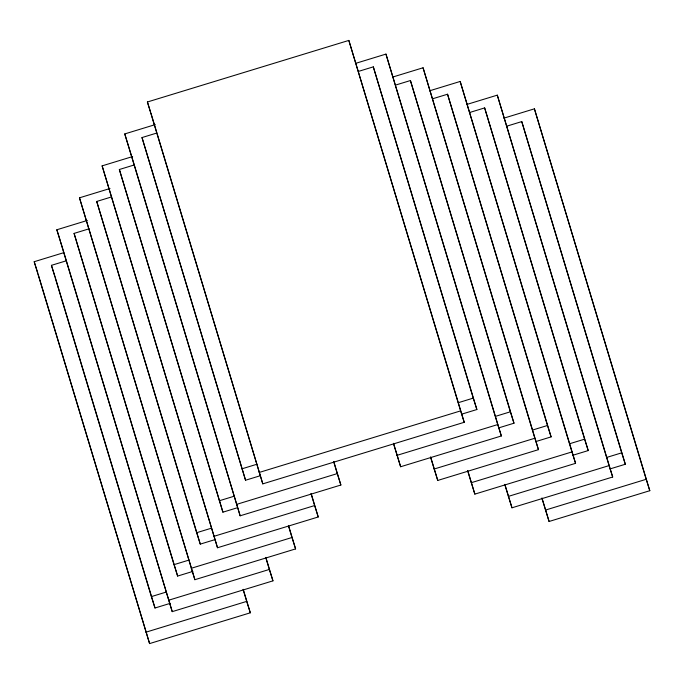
<?xml version="1.0" encoding="UTF-8"?>
<svg xmlns="http://www.w3.org/2000/svg" width="684" height="684" viewBox="0 0 684 684"><rect width="100%" height="100%" fill="white"/><g stroke="black" fill="none" stroke-linecap="round" stroke-linejoin="round"><path stroke-width="1.03" d="M147.402 101.984L348.84 40.416L464.231 422.293L262.793 483.862L147.402 101.984L150.719 112.441M333.792 461.546L340.871 485.024L240.152 515.804L124.762 133.927L155.285 124.599M355.432 63.424L385.956 54.096L501.346 435.973L400.627 466.753L393.462 443.591M259.852 475.859L245.556 480.228L141.998 137.561L156.935 132.995L151.019 113.39M358.373 71.427L373.31 66.861L476.876 409.528L461.555 414.205M311.152 493.489L318.231 516.967L217.512 547.747L102.121 165.87L132.645 156.542M392.548 77.104L423.063 67.776L538.462 449.653L437.743 480.442L430.569 457.271M237.211 507.802L222.916 512.171L119.358 169.504L134.295 164.938L124.762 133.927M395.489 85.107L410.426 80.541L513.983 423.208L498.67 427.893M288.511 525.44L295.591 548.91L194.872 579.699L79.481 197.821L110.004 188.493M429.655 90.784L460.178 81.456L575.569 463.333L474.85 494.122L467.685 470.951M215.597 539.437L200.275 544.113L196.659 532.708L96.718 201.455L111.654 196.889M432.596 98.787L447.541 94.221L551.099 436.888L535.786 441.573M265.871 557.383L272.95 580.853L172.231 611.641L56.84 229.764L87.364 220.436M466.77 104.472L497.294 95.144L612.684 477.013L511.965 507.802L504.801 484.631M192.956 571.379L177.635 576.065L174.018 564.651L74.077 233.398L89.014 228.832M469.711 112.475L484.648 107.91L588.214 450.568L572.893 455.253M243.23 589.326L250.31 612.804L149.591 643.584L34.2 261.707L63.706 252.695M503.886 118.152L534.409 108.824L649.8 490.702L549.081 521.482L541.916 498.311M170.316 603.322L154.994 608.008L151.378 596.602L51.437 265.341L66.374 260.775M506.827 126.155L521.764 121.59L625.33 464.248L610.008 468.933M241.939 468.822L256.876 464.256M458.314 402.688L473.251 398.122L476.876 409.528M259.176 472.456L460.614 410.887L464.231 422.293M219.299 500.765L234.236 496.199M495.43 416.368L510.367 411.802L513.983 423.208M236.536 504.399L337.255 473.61L340.871 485.024M397.011 455.347L497.73 424.567L501.346 435.973M196.659 532.708L211.595 528.142M532.545 430.048L547.482 425.482L551.099 436.888M213.895 536.341L314.614 505.561L318.231 516.967M434.118 469.036L534.845 438.247L538.462 449.653M174.018 564.651L188.955 560.085M569.661 443.728L584.598 439.162L588.214 450.568M191.255 568.284L291.974 537.504L295.591 548.91M471.233 482.716L571.952 451.927L575.569 463.333M151.378 596.602L166.315 592.036M606.768 457.408L621.713 452.842L625.33 464.248M168.615 600.236L269.334 569.447L272.95 580.853M508.349 496.396L609.068 465.607L612.684 477.013M145.974 632.178L246.693 601.39L250.31 612.804M545.464 510.076L646.183 479.296L649.8 490.702M141.998 137.561L245.556 480.228M119.358 169.504L222.916 512.171M102.121 165.87L217.512 547.747M96.718 201.455L200.275 544.113M79.481 197.821L194.872 579.699M74.077 233.398L177.635 576.065M56.84 229.764L60.457 241.17M51.437 265.341L55.053 276.746M34.2 261.707L37.817 273.113M534.409 108.824L646.183 479.296M521.764 121.59L621.713 452.842M497.294 95.144L609.068 465.607M484.648 107.91L584.598 439.162M460.178 81.456L571.952 451.927M447.541 94.221L547.482 425.482M423.063 67.776L534.845 438.247M542.002 498.012L549.081 521.482M410.426 80.541L510.367 411.802M385.956 54.096L497.73 424.567M504.886 484.332L511.965 507.802M373.31 66.861L473.251 398.122M348.84 40.416L460.614 410.887M467.771 470.643L474.85 494.122M430.655 456.963L437.743 480.442M393.548 443.283L400.627 466.753M333.707 461.854L337.255 473.61M311.066 493.797L314.614 505.561M288.426 525.74L291.974 537.504M157.243 134.021L262.793 483.862M265.785 557.682L269.334 569.447M134.603 165.964L240.152 515.804M243.145 589.634L246.693 601.39M60.756 242.153L172.231 611.641M55.361 277.772L154.994 608.008M38.124 274.139L149.591 643.584"/></g></svg>
